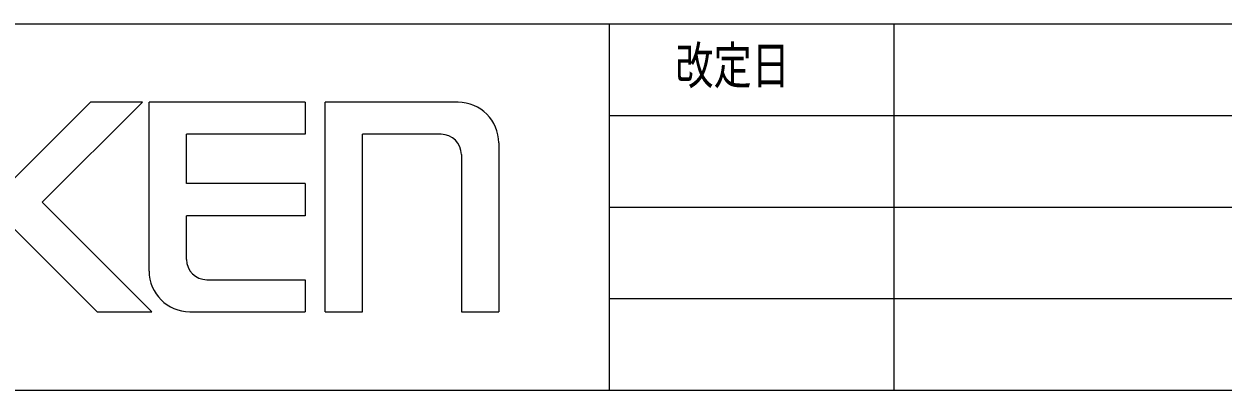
# Model space of a CAD drawing. Units: millimetres, scale not verified. Extents: x -205 to 205, y -142 to 142.
# Drawn here: x -173.8 to -114.8, y -142.5 to -124.5 of the extents above; entities that cross this region are included whole.
import ezdxf
from ezdxf.enums import TextEntityAlignment as Align

# ---------------------------------------------------------------- set-up
doc = ezdxf.new("R2010")
doc.units = ezdxf.units.MM
doc.header["$LTSCALE"] = 0.25
doc.layers.add('F-1_F-0 図枠', color=7, linetype='Continuous', lineweight=18)
doc.styles.add('ＭＳ ゴシック', font='')
doc.styles.get('ＭＳ ゴシック').set_extended_font_data('MS Gothic')

msp = doc.modelspace()

# ---------------------------------------------------------------- linework, layer by layer
at = {"layer": 'F-1_F-0 図枠'}
for p, q in [((-205, -124.5), (205, -124.5)), ((-145, -124.5), (-145, -142.5)), ((-131, -142.5), (-131, -124.5)), ((-175.164, -133.0079), (-170.5059, -128.3498)), ((-172.8678, -133.2704), (-167.9472, -128.3498)), ((-167.9472, -128.3498), (-170.5059, -128.3498)), ((-159.9431, -128.3498), (-167.6192, -128.3498)), ((-167.6192, -136.6502), (-167.6192, -128.3498)), ((-159.9431, -128.3498), (-159.9431, -129.9244)), ((-158.959, -138.6502), (-158.959, -128.3498)), ((-152.43, -128.3498), (-158.959, -128.3498)), ((-145, -129), (-17, -129)), ((-159.9431, -129.9244), (-165.7822, -129.9244)), ((-165.7822, -132.3519), (-165.7822, -129.9244)), ((-157.122, -138.6502), (-157.122, -129.9244)), ((-153.267, -129.9244), (-157.122, -129.9244)), ((-150.43, -130.3498), (-150.43, -138.6502)), ((-152.267, -130.9244), (-152.267, -138.6502)), ((-159.9431, -132.3519), (-165.7822, -132.3519)), ((-159.9431, -132.3519), (-159.9431, -133.9264)), ((-175.164, -133.664), (-170.1779, -138.6502)), ((-172.8678, -133.2704), (-167.4879, -138.6502)), ((-145, -133.5), (-59, -133.5)), ((-159.9431, -133.9264), (-165.7822, -133.9264)), ((-165.7822, -136.0756), (-165.7822, -133.9264)), ((-164.7822, -137.0756), (-159.9431, -137.0756)), ((-159.9431, -137.0756), (-159.9431, -138.6502)), ((-145, -138), (-59, -138)), ((-170.1779, -138.6502), (-167.4879, -138.6502)), ((-165.6192, -138.6502), (-159.9431, -138.6502)), ((-158.959, -138.6502), (-157.122, -138.6502)), ((-152.267, -138.6502), (-150.43, -138.6502)), ((-205, -142.5), (205, -142.5))]:
    msp.add_line(p, q, dxfattribs=at)
for centre, radius, start, end in [((-152.43, -130.3498), 2, 0, 90), ((-153.267, -130.9244), 1, 0, 90), ((-164.7822, -136.0756), 1, 180, 270), ((-165.6192, -136.6502), 2, 180, 270)]:
    msp.add_arc(centre, radius, start, end, dxfattribs=at)

# ---------------------------------------------------------------- texts
at = {"layer": 'F-1_F-0 図枠', "style": 'ＭＳ ゴシック', "width": 0.75}
msp.add_text('改定日', height=1.833, dxfattribs=at).set_placement((-141.75, -128), align=Align.BOTTOM_LEFT)

doc.saveas('drawing.dxf')
